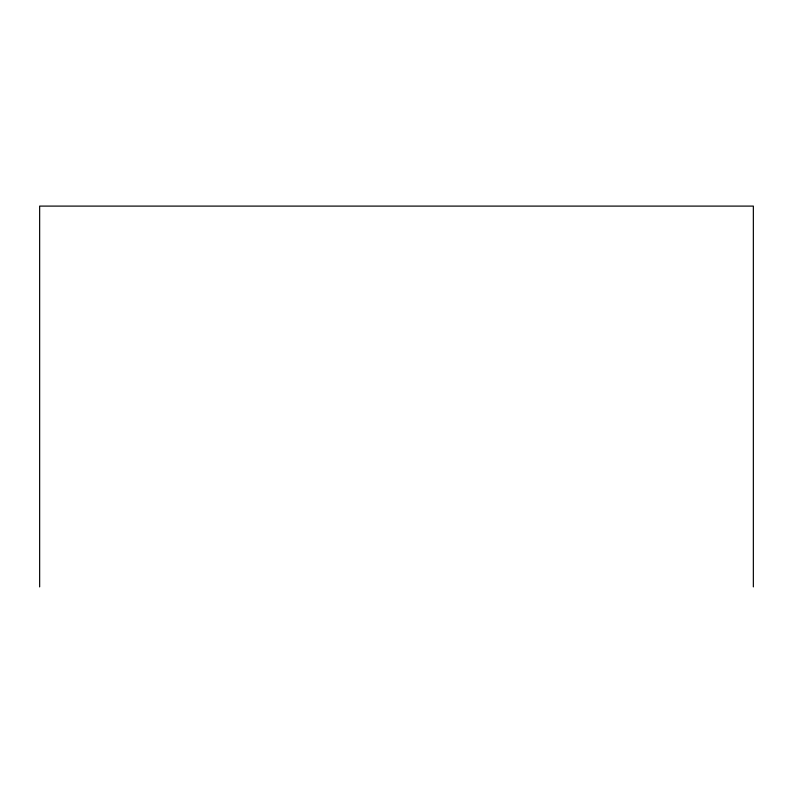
<?xml version="1.0" encoding="UTF-8"?>
<svg xmlns="http://www.w3.org/2000/svg" width="793" height="793" viewBox="0 0 793 793"><rect width="100%" height="100%" fill="white"/><g stroke="black" fill="none" stroke-linecap="round" stroke-linejoin="round"><path stroke-width="1.19" d="M753.35 586.899L753.35 206.101L39.65 206.101L39.65 586.899"/></g></svg>
